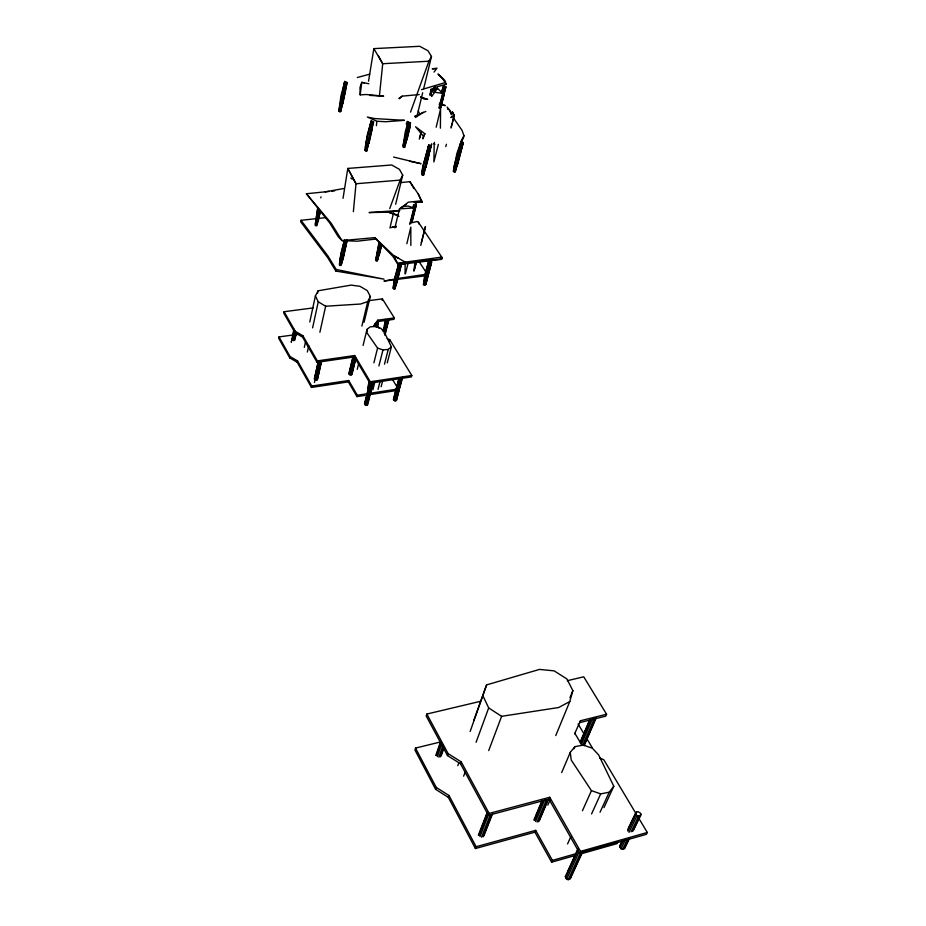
<?xml version="1.0" encoding="UTF-8"?>
<svg xmlns="http://www.w3.org/2000/svg" width="926" height="926" viewBox="0 0 926 926"><rect width="100%" height="100%" fill="white"/><g stroke="black" fill="none" stroke-linecap="round" stroke-linejoin="round"><path stroke-width="1.39" d="M405.079 273.679L405.137 263.563M440.382 128.182L440.591 108.921L436.181 127.209M428.773 261.005L425.532 272.348L424.05 283.669L424.12 278.576L428.541 261.85M434.201 143.356L433.889 161.934L438.345 144.433M315.465 223.895L317.444 208.952M339.749 263.459L340.861 253.666L344.484 239.846M315.095 225.296L317.687 209.797M353.362 211.672L356.001 183.742L347.806 168.428L391.698 164.978L399.465 169.377L402.717 175.141L395.668 204.218M375.956 259.095L379.093 241.732M365.423 147.628L367.194 135.265L371.338 120.635L373.548 122.186L372.078 122.892L370.782 122.244L371.338 120.635M376.407 125.704L376.836 121.503M379.533 94.927L382.704 63.72L373.838 48.615L419.744 46.3L427.962 50.756L431.47 56.451L423.668 88.641M338.87 111.062L344.264 82.993L344.819 81.43L347.1 82.495L340.988 110.437L340.652 111.618L339.645 111.664L338.87 111.062L340.93 96.003L344.819 81.43M375.643 260.542L379.301 242.658M403.146 145.486L405.287 131.862L407.926 122.29M393.955 288.924L400.333 263.713L401.328 263.32L394.927 288.843L393.955 288.924L393.191 288.299L393.828 283.02L398.736 264.292M364.948 150.406L365.816 143.31L370.782 122.244L373.653 121.7L366.765 150.984L364.948 150.406L365.295 148.982M369.856 95.401L383.665 96.154L366.175 94.51L360.191 94.869L361.753 82.356L368.849 83.745M413.864 270.855L414.917 262.822M402.845 146.887L408.366 121.665M453.416 171.31L456.9 153.438L461.623 140.22L462.676 143.762L455.233 171.889L454.238 171.935L453.416 171.31L454.238 165.499L461.623 140.22L463.15 143.333L457.294 165.8M421.712 174.493L422.765 167.432L428.819 144.861L431.041 146.424L429.595 147.141L428.275 146.493L431.122 145.926L423.541 175.072L422.534 175.13L421.712 174.493L422.869 166.263L428.819 144.861M343.037 198.314L347.806 168.428L356.001 183.742L400.159 180.107L402.717 175.141M424.05 283.669L424.768 279.189M368.548 81.187L373.838 48.615M455.233 171.889L463.116 142.94L461.634 144.143L460.326 143.507L462.676 143.762M434.41 142.396L434.132 143.785L434.931 144.398M301.043 220.307L300.73 221.858L327.688 257.648L335.872 271.063L384.082 279.154L336.219 269.512L328.024 256.097L301.043 220.307L325.281 217.668M292.72 335.038L278.992 336.914L278.714 338.303L289.792 357.957L297.211 362.263L311.449 387.427L348.361 381.882L348.697 380.505L311.761 386.038L311.449 387.427M313.127 307.918L284.085 311.715L283.796 313.138L295.047 332.793L302.57 337.122L317.051 362.309L354.357 356.927L369.949 383.167L411.433 376.894L411.815 375.493L389.788 339.703L387.23 338.719M346.579 83.259L344.264 82.993L347.1 82.495L340.652 111.618M430.104 94.29L431.203 88.884M393.191 288.299L394.893 277.094L398.863 263.354M293.901 329.147L291.308 342.25L291.308 341.613M315.835 225.898L319.042 210.491M339.645 111.664L345.537 83.618M292.385 338.696L292.894 336.207M293.415 333.707L293.936 331.207M292.408 340.351L294.491 330.362M316.785 225.828L320.002 210.434M320.026 211.996L317.132 224.613M293.322 340.652L294.885 333.175M318.451 220.249L320.315 211.313M342.724 104.175L345.676 90.03M289.792 357.957L290.081 356.568L278.992 336.914M295.047 332.793L295.348 331.369L284.085 311.715M294.225 340.571L295.799 333.094M295.301 337.006L295.822 334.517M294.792 340.131L296.355 332.642M347.123 240.621L342.863 259.859M297.211 362.263L297.512 360.874L290.081 356.568M302.57 337.122L302.871 335.71L295.348 331.369M304.318 347.377L305.406 342.342M309.782 321.959L315.396 295.915L318.116 290.787L351.093 285.115L359.983 286.308L367.309 290.625L370.296 296.447L364.08 322.248M317.549 293.415L318.116 290.787M307.351 352.03L308.728 345.722M312.606 327.873L318.255 301.818L315.396 295.915M346.868 239.776L341.127 265.473M394.927 288.843L399.291 272.406M463.949 135.647L463.266 138.773L461.738 139.93L463.949 135.647L462.016 130.288L453.728 118.389M373.143 122.51L366.765 150.984M319.887 332.249L325.639 306.228L318.255 301.818M335.872 271.063L336.219 269.512M317.051 362.309L317.363 360.885L302.871 335.71M314.389 378.746L318.301 361.209M372.125 129.293L368.953 143.484M314.4 379.405L318.312 361.869M315.5 375.794L316.055 373.305M316.611 370.805L317.178 368.305M365.747 151.042L372.078 122.892M314.435 382.484L318.914 362.471M347.1 240.17L343.106 257.949M315.916 380.32L319.852 362.784M316.842 380.227L320.79 362.691M317.386 379.104L321.334 361.58M317.41 379.764L321.345 362.228M423.46 136.272L422.881 138.865L424.872 133.749L415.589 126.769L423.46 136.272L424.872 133.749M345.861 240.158L340.155 265.542L339.402 264.917L339.9 259.616L344.31 240.76M409.709 122.325L403.643 147.512L404.778 146.887M410.588 122.741L404.65 147.454M401.826 262.845L396.779 283.263M416.411 204.542L412.035 222.136M348.905 373.641L352.482 358.721M348.94 374.289L353.119 356.857M350.04 370.713L350.641 368.235M351.834 363.258L352.424 360.758M376.396 261.155L380.679 243.353M349.53 374.88L353.709 357.448M354.357 356.927L354.693 355.515L317.363 360.885M377.357 261.086L381.026 245.772M361.869 326.114L367.761 301.563L370.296 296.447M381.558 244.696L377.646 259.824M408.817 131.249L410.241 125.334M379.151 255.518L381.593 245.332M406.919 140.023L410.287 125.936M350.456 375.192L354.646 357.76M351.359 375.099L355.561 357.679M406.861 243.688L410.831 227.159L410.843 245.448M352.47 371.523L354.866 361.58M351.903 374.636L355.503 359.728M390.274 226.511L393.573 212.876M416.92 116.526L422.673 92.762M408.528 132.43L405.31 144.861M357.262 369.393L358.512 364.231M363.085 345.421L366.985 329.401L370.122 326.878L375.354 326.438L380.679 328.244L384.082 331.624L391.374 346.856L387.265 362.83M416.237 203.697L411.503 222.541M394.858 227.877L399.523 208.836L402.775 206.417L408.25 206.093L413.876 207.991L409.743 224.474M419.304 139.108L420.96 132.383M430.011 95.552L430.937 91.767L437.489 88.294L442.64 93.364L439.074 107.59M365.214 395.344L356.961 396.617L357.309 395.228L348.697 380.505M434.41 90.007L435.093 87.218M430.648 146.759L423.541 175.072M441.528 91.824L443.67 85.759L445.881 86.789L440.186 108.481M374.498 326.01L375.099 323.556M432.905 90.401L433.588 87.623M375.076 326.577L375.69 324.123M382.068 300.279L382.415 298.878L368.722 300.661M434.34 89.44L435.035 86.65M375.979 326.878L377.195 321.959M377.438 321.588L377.785 320.188L394.314 317.942L393.955 319.331L377.438 321.588L374.058 326.253M376.859 326.797L378.074 321.878M377.333 325.755L377.947 323.301M377.38 326.369L378.595 321.449M430.428 93.908L431.458 89.729M433.854 90.378L434.444 88.028M367.576 388.063L369.381 380.829M373.896 362.818L377.576 348.083L367.124 333.071L366.985 329.401M373.236 382.438L367.576 404.824L366.117 405.391L364.543 403.805L369.532 383.92M364.578 404.477L369.567 384.591M383.271 329.934L385.725 319.377M369.949 383.167L370.296 381.755L354.693 355.515M383.132 331.346L383.758 328.88M384.996 323.926L385.621 321.438M365.712 400.865L366.326 398.4M367.576 393.434L368.201 390.946M368.826 388.457L370.076 383.445M410.577 222.587L415.276 203.986M422.534 175.13L429.595 147.141M439.213 108.527L444.434 87.912L445.429 87.542M365.18 405.079L370.805 382.693M383.862 330.501L386.362 320.57M429.433 153.484L425.891 167.606M444.225 94.197L440.741 108.076M420.763 245.413L425.485 226.523L421.284 242.809M451.055 128.089L454.18 115.623L452.212 111.595L454.215 115.275L452.513 121.873M413.552 215.295L414.188 212.737M414.512 211.452L415.762 206.521M443.809 95.019L440.66 107.462M444.156 93.619L445.881 86.789L443.172 87.287L441.679 92.635M399.604 271.156L400.24 268.656M400.553 267.406L401.178 264.917M366.117 405.391L371.754 383.005M384.151 333.279L387.276 320.882M385.031 333.198L388.156 320.801M367.032 405.299L372.68 382.913M384.892 334.599L385.517 332.133M386.755 327.202L388.642 319.736M368.166 401.687L368.791 399.222M370.041 394.268L370.666 391.779M371.928 386.79L373.19 381.767M384.927 335.224L388.677 320.361M372.854 389.869L374.949 381.605M378.919 365.92L382.97 349.912L388.237 349.449L391.374 346.856M405.414 273.783L408.123 263.134M411.966 221.522L413.227 216.58M389.429 341.104L389.788 339.703M378.04 389.36L380.146 381.107M384.487 364.161L388.237 349.449M381.13 386.744L382.45 381.593M416.445 261.56L414.038 270.867L416.457 261.734M451.17 127.07L452.177 123.17M431.678 262.266L425.798 284.49L424.305 285.023L423.309 284.699L429.189 262.463M402.37 378.028L396.444 400.298L395.008 400.865L393.434 399.291L398.666 379.51M393.481 399.951L399.372 377.669M395.263 393.909L395.911 391.455M397.219 386.501L398.539 381.535M424.305 285.023L430.949 260.044M454.238 171.935L461.634 144.143M394.082 400.553L399.986 378.283M425.254 284.953L431.203 262.683M429.768 268.644L425.798 284.49M430.139 267.267L431.62 261.664M395.008 400.865L400.923 378.595M395.911 400.773L401.838 378.502M396.444 400.298L399.013 389.8M399.673 387.323L402.324 377.368M341.451 264.188L342.817 259.199M428.564 155.522L431.748 143.866L429.93 147.199M555.762 735.557L569.779 701.572L572.87 690.634L566.862 678.932L554.142 670.864L539.488 669.417L486.601 684.904L473.753 720.509M413.019 206.973L413.714 204.577M445.753 146.597L446.448 144.259M419.721 137.824L421.388 132.661M443.67 85.759L443.172 87.287L444.434 87.912M470.13 731.505L486.601 684.904M440.683 741.911L415.531 748.081L414.906 749.944L435.59 789.276L448.334 797.355L475.408 848.529L534.939 832.161L535.703 830.356L552.405 860.393L551.607 862.187L534.939 832.161M480.316 701.352L426.84 714.05L426.191 715.983L447.478 755.581L460.5 763.765L488.396 815.331L548.944 799.15L549.743 797.263L580.509 851.388L579.664 853.251L548.944 799.15M435.833 755.315L440.463 741.946M436.32 755.5L440.556 743.254M437.327 756.635L441.575 744.377M438.855 757.155L443.126 744.909M440.325 756.878L443.427 747.988M441.17 755.894L443.89 748.127M435.59 789.276L436.239 787.424L415.531 748.081M447.478 755.581L448.149 753.66L426.84 714.05M406.236 124.049L407.197 121.364M410.531 112.127L428.9 61.22L431.47 56.451M457.791 765.663L458.764 762.966M448.334 797.355L449.006 795.515L436.239 787.424M460.5 763.765L461.194 761.843L448.149 753.66M389.742 208.558L400.159 180.107M463.637 776.196L465.118 772.168M476.08 742.293L488.685 707.939L482.978 695.912M320.732 197.794L321.056 196.925M488.72 750.569L501.614 716.319L558.656 707.522L569.779 701.572M478.372 835.113L487.377 811.986M480.49 830.796L483.048 824.233M483.476 823.133L486.497 815.389M478.916 835.414L487.516 813.387M479.981 836.606L488.581 814.591M475.408 848.529L476.126 846.711L449.006 795.515M488.396 815.331L489.136 813.433L461.194 761.843M481.555 837.15L490.19 815.135M484.622 832.219L485.907 828.944M490.236 817.936L491.104 815.713M483.059 836.838L491.706 814.822M483.904 835.784L492.563 813.769M569.93 697.787L572.87 690.634M533.862 820.042L542.127 800.365M536.027 815.76L537.393 812.507M537.856 811.419L540.159 805.944M540.622 804.844L541.548 802.645M534.476 820.32L542.3 801.731M535.541 821.489L544.777 799.578M537.103 822.022L546.363 800.122M606.576 714.247L580.475 720.741L579.676 722.639L605.754 716.145L606.576 714.247L583.739 676.802L567.406 680.679M540.113 817.16L541.49 813.908M542.879 810.632L544.268 807.356M545.669 804.057L547.069 800.747M538.562 821.721L547.833 799.821M539.36 820.691L548.643 798.791M547.845 805.111L550.009 799.995M561.665 772.597L570.266 752.352L574.907 746.645L583.345 745.083L592.397 748.243L598.659 754.933L613.799 786.278L603.972 807.634M573.981 748.81L574.907 746.645M580.255 741.876L589.7 719.815M581.47 739.839L589.492 721.111M580.44 743.138L590.371 719.965M581.47 744.226L592.385 718.831M422.094 98.156L420.798 96.767L422.094 98.156L423.923 98.422L422.256 97.762M582.975 744.736L594.399 718.229M584.919 742.27L586.332 738.994M589.168 732.42L590.603 729.109M592.027 725.787L593.462 722.454M584.364 744.469L595.8 717.963M584.167 745.696L596.066 718.136M567.557 843.968L570.74 836.872M582.454 810.725L591.448 790.642L571.238 760.072L570.266 752.352M574.583 733.89L580.475 720.741M591.575 813.931L600.685 793.883L609.239 792.205L613.799 786.278M582.419 852.337L570.485 878.276L568.205 879.7L566.608 879.156L565.335 876.505L578.183 848.332M567.592 872.223L577.986 849.443M565.508 877.929L578.368 849.755M566.608 879.156L578.484 853.193M568.205 879.7L580.104 853.749M571.77 873.658L573.24 870.452M576.215 863.993L577.708 860.74M600.036 812.229L609.239 792.205M569.687 879.364L582.616 851.214M617.735 841.873L616.878 843.655L580.602 853.957M629.622 838.123L624.865 847.927L622.642 849.316L621.045 848.76L619.714 846.156L622.33 840.715M627.62 829.731L635.687 812.959L637.945 811.581L640.723 813.352L640.954 814.764L633.361 830.414M622.052 841.838L619.714 846.156M628.928 827.555L629.993 825.344M630.525 824.233L632.678 819.765M633.21 818.642L636.463 811.894M619.922 847.556L623.071 841.028M627.84 831.143L635.919 814.371L635.687 812.959M621.045 848.76L625.779 838.956M628.974 832.347L637.065 815.598L635.919 814.371M622.642 849.316L627.388 839.512M631.115 831.791L638.697 816.153L640.954 814.764M626.219 843.262L627.805 839.998M637.447 820.1L639.079 816.732M624.101 848.992L628.847 839.188M632.597 831.479L640.179 815.829M638.454 817.704L647.286 832.474L646.371 834.326L579.664 853.251M437.489 88.294L431.701 96.501L430.937 91.767L442.64 93.364M441.482 257.15L398.574 263.065L440.394 259.118L441.482 257.15L442.177 257.741L441.748 259.315L398.18 264.651L392.913 256.456L374.694 237.635L342.018 240.621L338.303 236.801L329.644 222.853L306.39 193.754L328.996 191.451M373.56 326.01L377.785 320.188M565.335 876.505L566.133 875.429M434.016 72.101L436.991 68.177L432.28 68.871L435.278 68.651M399.395 98.735L402.173 96.165L419.246 94.533M414.038 202.458L422.349 202.215L421.261 200.815L408.239 202.204L401.062 208.165L406.375 204.206M440.394 259.118L442.177 257.741L418.39 222.252L417.105 221.511L410.206 223.108M454.215 115.275L450.904 117.556L454.18 115.623M398.921 98.353L402.173 96.165M423.24 112.231L415.45 117.475L415.068 116.213L425.844 111.456M430.81 90.077L436.47 86.986L446.089 84.278L444.989 80.585L437.998 74.011L442.941 79.08L446.089 84.278M367.761 301.563L360.654 304.017L325.639 306.228M445.232 82.576L421.504 89.625M552.405 860.393L576.18 853.645M581.424 852.163L590.568 849.57M591.876 849.2L603.555 845.889M604.852 845.519L616.45 842.232M551.607 862.187L575.359 855.439M580.509 851.388L647.286 832.474M476.126 846.711L535.703 830.356M357.286 77.529L369.763 74.138M489.136 813.433L549.743 797.263M398.631 278.356L425.995 274.281M389.753 227.865L396.397 226.303M415.068 116.213L417.614 115.611M394.927 279.039L383.931 281.064L425.532 275.809M325.13 191.844L344.391 188.429M396.351 226.581L392.254 227.264L396.409 226.835M369.324 394.707L396.525 390.517M357.309 395.228L396.895 389.151M370.296 381.755L411.815 375.493M399.638 210.63L388.445 212.204L369.057 212.563L399.662 210.434M295.463 334.656L298.195 334.286M376.593 238.954L357.274 241.188L342.018 240.621L331.149 223.143L306.39 193.754M400.24 182.642L409.917 181.658L418.239 193.985L422.349 202.215L420.936 200.12M331.821 191.161L334.645 190.872M427.036 99.371L423.876 98.943L422.823 97.508L426.029 98.92M399.523 208.836L413.876 207.991M428.9 61.22L382.704 63.72L378.514 56.035M439.237 104.592L445.244 105.587L439.375 103.18M364.474 82.889L361.753 82.356L359.983 87.553L360.191 94.869M423.795 282.928L424.803 283.136M409.674 161.274L421.052 163.694L393.608 157.05M397.983 215.064L388.445 212.204L399.013 216.314M377.576 348.083L382.97 349.912M637.065 815.598L638.697 816.153M591.448 790.642L600.685 793.883M447.443 109.013L449.353 109.754L451.853 114.685M599.782 758.128L603.787 759.714L635.525 812.808M398.516 258.308L393.781 255.622L374.694 237.635M426.562 98.688L427.696 99.371M488.685 707.939L501.614 716.319M350.827 178L352.181 179.158M395.796 399.037L396.397 399.638M366.939 403.539L367.576 404.824M447.05 107.034L449.353 109.754L451.321 114.581M419.42 262.104L426.504 272.939M382.415 298.878L394.314 317.942M377.032 324.806L379.22 328.348M392.821 379.984L396.837 386.617M578.137 724.051L583.693 733.357M586.471 738.034L592.084 747.444M574.815 733.253L582.049 745.453M348.361 381.882L356.961 396.617M409.917 181.658L413.899 188.626M297.512 360.874L311.761 386.038M418.239 110.946L420.103 114.581M418.39 222.252L419.385 224.451M418.239 193.985L421.261 200.815M624.645 846.526L624.865 847.927M570.3 876.864L570.485 878.276M406.803 263.007L398.18 264.651L393.781 255.622L406.803 263.007M404.326 120.334L385.899 121.723L376.986 121.26L367.356 117.035L374.555 118.551L404.326 120.334"/></g></svg>
